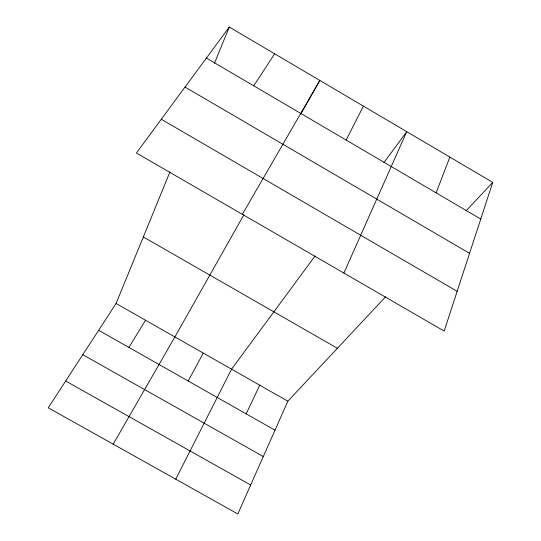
<?xml version="1.0" encoding="UTF-8"?>
<svg xmlns="http://www.w3.org/2000/svg" width="541" height="541" viewBox="0 0 541 541"><rect width="100%" height="100%" fill="white"/><g stroke="black" fill="none" stroke-linecap="round" stroke-linejoin="round"><path stroke-width="0.81" d="M492.743 182.378L444.161 331.078L136.413 153.022L229.283 27.05L492.743 182.378L466.038 210.895M436.127 192.86L449.855 157.093M385.625 296.772L287.853 401.192L237.817 513.95L48.257 407.786L116.072 303.501L169.935 171.977M214.459 63.256L229.283 27.05M343.887 273.063L406.744 131.679L383.88 162.679M246.155 413.845L259.761 385.219M175.744 479.184L231.562 369.185L315.078 255.954M346.125 140.045L363.403 106.124M188.18 381.006L203.274 353.09M243.917 214.777L174.885 336.948L113.204 444.154M300.87 113.968L319.826 80.433L242.361 214.317M128.9 347.423L145.529 320.252M253.722 85.816L274.679 53.816M65.677 380.999L250.659 485.007M82.793 354.68L263.284 456.557M98.658 330.287L274.99 430.183M116.072 303.501L287.853 401.192M143.331 236.944L337.401 348.282M161.292 119.277L457.152 291.322M185.029 87.081L469.561 253.337M206.425 58.056L480.76 219.051"/></g></svg>
